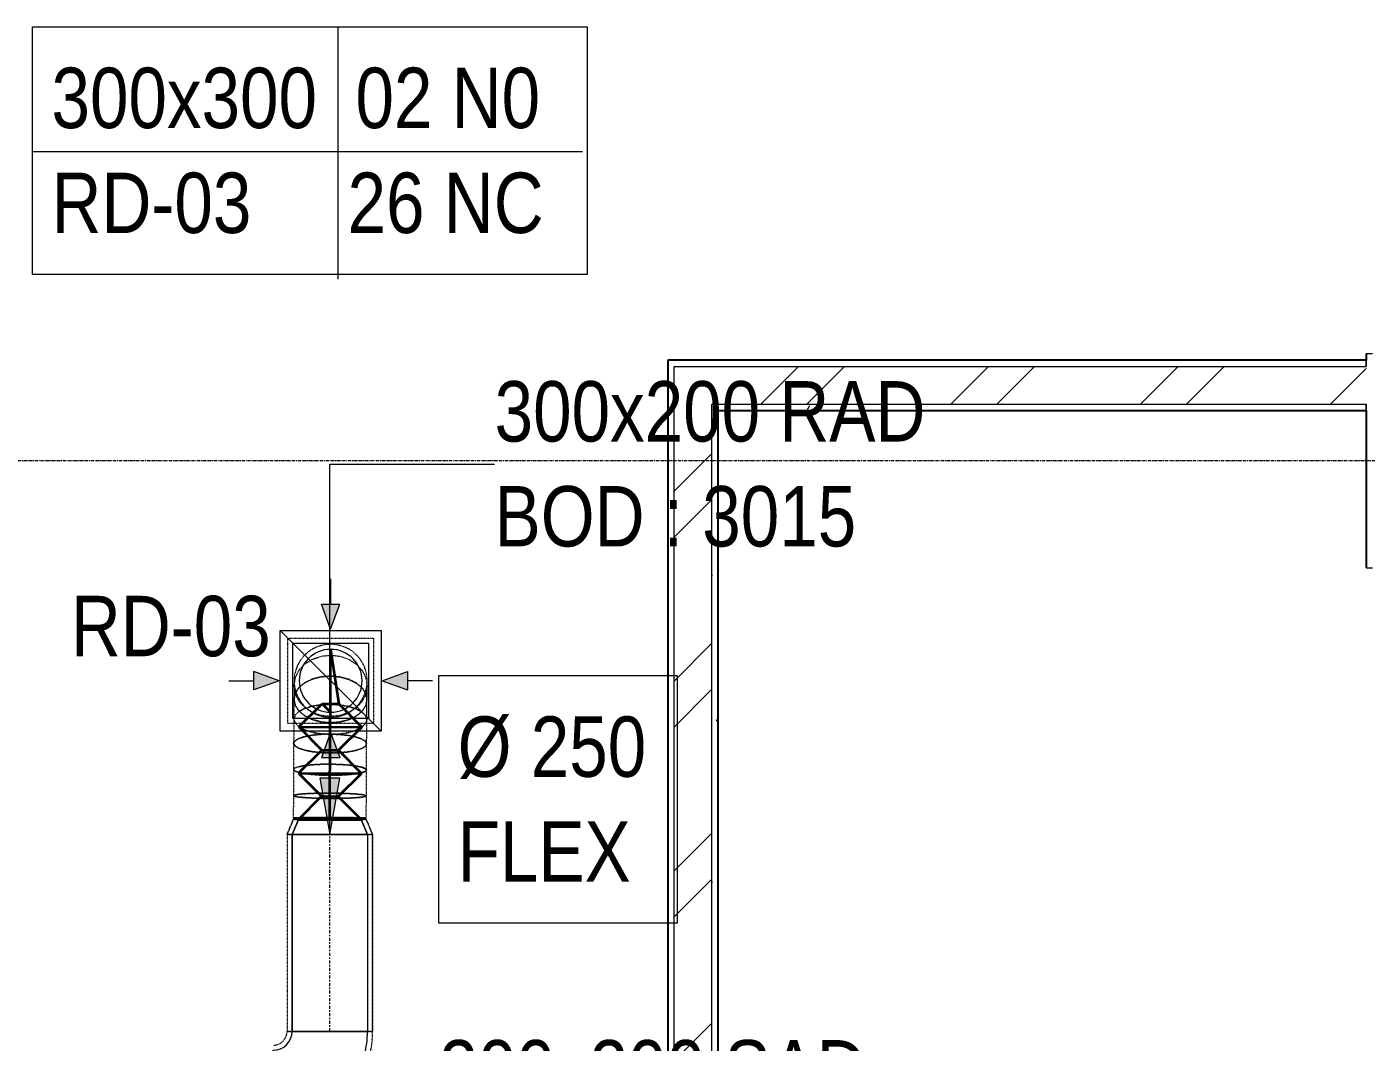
# Model space of a CAD drawing. Header units: inches. Extents: x -83664 to 20107, y -47222 to 19398.
# Drawn here: x -5719 to -397, y -3073 to 960 of the extents above; entities that cross this region are included whole.
import ezdxf

# ---------------------------------------------------------------- set-up
doc = ezdxf.new("R2010")
doc.units = ezdxf.units.IN
doc.header["$MEASUREMENT"] = 0
for name, pattern in [('Center', [29.999999, 12, -6, 6, -6]), ('Grid Line', [22.225, 12.7, -3.175, 3.175, -3.175]), ('Hidden 0_50', [1.0584, 0.5292, -0.5292])]:
    doc.linetypes.add(name, pattern=pattern)
for name, color, linetype, lineweight, true_color in [('A-DETL', 7, 'Continuous', 18, 0x00a600), ('M-HVAC-DUCT', 7, 'Continuous', 9, 0xffe97f), ('M-HVAC-DUCT-PATT', 7, 'Continuous', 35, 0x007f00)]:
    doc.layers.add(name, color=color, linetype=linetype, lineweight=lineweight, true_color=true_color)
for name, color, linetype, lineweight in [('A-DETL-GENF', 7, 'Continuous', 9), ('A-WALL', 7, 'Continuous', 9), ('A-WALL-PATT', 7, 'Continuous', 25), ('G-ANNO-TEXT', 7, 'Continuous', 9), ('M-HVAC-CDFF', 7, 'Continuous', 9), ('M-HVAC-DUCT-CNTR', 7, 'Center', 9), ('M-HVAC-DUCT-IDEN', 7, 'Continuous', 18), ('S-GRID', 7, 'Continuous', 9)]:
    doc.layers.add(name, color=color, linetype=linetype, lineweight=lineweight)
doc.styles.add('Arial Narrow_21', font='ARIALN.TTF', dxfattribs={"height": 240})
pattern_1 = [(0, (0, 0), (1219.2, 304.8), [50.292, -864.108, 50.292, -864.108, -4876.8]), (0, (0, 0), (1219.2, 304.8), [-1828.8, 50.292, -1778.508, 50.292, -864.108, -2133.6]), (0, (0, 0), (1219.2, 304.8), [-4572, 50.292, -559.308, 50.292, -1473.708]), (120, (457.2, 152.4), (-873.56454, 903.45817), [50.292, -864.108, 50.292, -864.108, -4876.8]), (120, (457.2, 152.4), (-873.56454, 903.45817), [-1828.8, 50.292, -1778.508, 50.292, -864.108, -2133.6]), (120, (457.2, 152.4), (-873.56454, 903.45817), [-4572, 50.292, -559.308, 50.292, -1473.708]), (240, (609.6, 762), (-345.63546, -1208.25817), [50.292, -864.108, 50.292, -864.108, -4876.8]), (240, (609.6, 762), (-345.63546, -1208.25817), [-1828.8, 50.292, -1778.508, 50.292, -864.108, -2133.6]), (240, (609.6, 762), (-345.63546, -1208.25817), [-4572, 50.292, -559.308, 50.292, -1473.708])]
pattern_2 = [(45, (0, 0), (-377.1708, 377.1708), []), (45, (0, 571.5), (-377.1708, 377.1708), [])]

# ---------------------------------------------------------------- blocks, each defined once
blk = doc.blocks.new('GCE-AT-Return Air Rectangular Diffuser - 300X300-7590694-FIRST FLOOR AC CONDITIONING LAYOUT - PART A')
at = {"layer": 'A-DETL-GENF', "true_color": 0xff00ff}
for points in [[(0, 205), (36.4, 305), (-36.4, 305)], [(-305, -36.4), (-205, 0), (-305, 36.4)], [(305, -36.4), (305, 36.4), (205, 0)], [(36.4, -305), (0, -205), (-36.4, -305)]]:
    blk.add_hatch(color=6, dxfattribs=at).paths.add_polyline_path(points)
at = {"layer": 'A-DETL-GENF', "color": 6, "true_color": 0xff00ff}
for p, q in [((0, 405), (0, 305)), ((0, 205), (-36.4, 305)), ((-36.4, 305), (36.4, 305)), ((0, 205), (36.4, 305)), ((-200, 200), (200, 200)), ((-200, -200), (-200, 200)), ((-200, 200), (200, -200)), ((200, 200), (200, -200)), ((-205, 0), (-305, 36.4)), ((-305, -36.4), (-305, 36.4)), ((205, 0), (305, 36.4)), ((305, 36.4), (305, -36.4)), ((405, 0), (305, 0)), ((-405, 0), (-305, 0)), ((-205, 0), (-305, -36.4)), ((205, 0), (305, -36.4)), ((200, -200), (-200, -200)), ((0, -205), (-36.4, -305)), ((0, -205), (36.4, -305)), ((-36.4, -305), (36.4, -305)), ((0, -405), (0, -305))]:
    blk.add_line(p, q, dxfattribs=at)
blk = doc.blocks.new('M_Rectangular to Round Transition - Angle - 45 Degree-V18-FIRST FLOOR AC CONDITIONING LAYOUT - PART A')
at = {"layer": 'M-HVAC-DUCT', "color": 6, "true_color": 0xff00ff}
for p, q in [((132090.8, 96619.9), (132090.8, 96919.9)), ((132090.8, 96919.9), (132390.8, 96919.9)), ((132390.8, 96919.9), (132390.8, 96619.9)), ((132390.8, 96619.9), (132090.8, 96619.9))]:
    blk.add_line(p, q, dxfattribs=at)
for start, end in [(90, 180), (0, 90), (180, 270), (270, 0)]:
    blk.add_arc((132240.8, 96769.9), 125, start, end, dxfattribs=at)
blk = doc.blocks.new('M_Rectangular to Round Transition - Angle - 45 Degree-V80-FIRST FLOOR AC CONDITIONING LAYOUT - PART A')
at = {"layer": 'M-HVAC-DUCT', "color": 6, "true_color": 0xff00ff}
for p, q in [((0, 150), (60.4, 125)), ((60.4, 125), (0, 150)), ((0, 150), (0, -150)), ((0, -150), (0, 150)), ((60.4, 0), (60.4, 125)), ((60.4, 0), (60.4, 125)), ((60.4, -125), (60.4, 0)), ((60.4, -125), (60.4, 0)), ((0, -150), (60.4, -125)), ((60.4, -125), (0, -150))]:
    blk.add_line(p, q, dxfattribs=at)
blk = doc.blocks.new('M_Rectangular Elbow - Radius - 0_75 W-7240826-FIRST FLOOR AC CONDITIONING LAYOUT - PART A')
at = {"layer": 'M-HVAC-DUCT', "color": 6, "true_color": 0xff00ff}
for p, q in [((-150, 225), (150, 225)), ((150, 225), (-150, 225)), ((-225, 150), (-225, -150)), ((-225, -150), (-225, 150))]:
    blk.add_line(p, q, dxfattribs=at)
for radius in [75, 75, 375, 375]:
    blk.add_arc((-225, 225), radius, 270, 0, dxfattribs=at)
blk = doc.blocks.new('TEMW-SMBZ-HO-BM-HVAC-00002_rvt-1-FIRST FLOOR AC CONDITIONING LAYOUT - PART A')
at = {"layer": 'M-HVAC-DUCT', "color": 6, "linetype": 'Hidden 0_50', "true_color": 0xff00ff}
for p, q in [((146775.2, 96904.5), (147115.2, 96904.5)), ((146775.2, 96564.5), (146775.2, 96904.5)), ((147115.2, 96904.5), (147115.2, 96564.5)), ((146800, 96715.9), (146799.5, 96661.9)), ((146800, 96715.7), (146799.5, 96661.7)), ((147089.5, 96659.4), (147090, 96713.4)), ((147089.5, 96659.3), (147090, 96713.2)), ((146799.5, 96661.7), (146798.8, 96582.4)), ((146799.5, 96661.8), (146798.8, 96582.4)), ((147088.8, 96580.2), (147089.5, 96659.4)), ((147088.8, 96580.1), (147089.5, 96659.3)), ((147115.2, 96564.5), (146775.2, 96564.5)), ((146798.8, 96582.4), (146798.1, 96486.3)), ((146798.8, 96582.4), (146798.1, 96486.2)), ((147088.1, 96484.3), (147088.8, 96580.2)), ((147088.1, 96484.2), (147088.8, 96580.1)), ((146798.1, 96486.2), (146797.5, 96382)), ((146798.1, 96486.2), (146797.5, 96382)), ((147087.5, 96380.4), (147088.1, 96484.3)), ((147087.5, 96380.4), (147088.1, 96484.2)), ((146797.5, 96382), (146797, 96278.3)), ((146797.5, 96382), (146797, 96278.3)), ((147087, 96277.3), (147087.5, 96380.4)), ((147087, 96277.3), (147087.5, 96380.4)), ((146797, 96278.3), (146796.8, 96189.1)), ((146797, 96278.3), (146796.8, 96189.1)), ((147086.8, 96188.8), (147087, 96277.3)), ((147086.8, 96188.8), (147087, 96277.3)), ((146771.8, 96123.4), (146796.8, 96183.8)), ((146796.8, 96183.8), (146771.8, 96123.4)), ((146796.8, 96189.1), (146796.8, 96183.8)), ((146796.8, 96189.1), (146796.8, 96183.8)), ((146796.8, 96183.8), (147086.8, 96183.8)), ((146796.8, 96183.8), (147086.8, 96183.8)), ((146941.8, 96183.8), (146796.8, 96183.8)), ((146941.8, 96183.8), (146796.8, 96183.8)), ((147086.8, 96183.8), (146941.8, 96183.8)), ((147086.8, 96183.8), (146941.8, 96183.8)), ((147086.8, 96183.8), (147086.8, 96188.8)), ((147086.8, 96183.8), (147086.8, 96188.8)), ((147111.8, 96123.4), (147086.8, 96183.8)), ((147086.8, 96183.8), (147111.8, 96123.4)), ((147111.8, 96123.4), (146771.8, 96123.4)), ((146771.8, 96123.4), (147111.8, 96123.4)), ((146771.8, 96123.4), (146771.8, 95342.1)), ((146771.8, 96123.4), (146771.8, 95342.1)), ((147111.8, 96123.4), (146771.8, 96123.4)), ((146771.8, 96123.4), (147111.8, 96123.4)), ((147111.8, 95342.1), (147111.8, 96123.4)), ((147111.8, 96123.4), (147111.8, 95342.1)), ((147111.8, 95342.1), (146771.8, 95342.1)), ((146771.8, 95342.1), (147111.8, 95342.1)), ((147111.8, 95342.1), (146771.8, 95342.1)), ((146771.8, 95342.1), (147111.8, 95342.1))]:
    blk.add_line(p, q, dxfattribs=at)
at = {"layer": 'M-HVAC-DUCT', "color": 6, "true_color": 0xff00ff}
for p, q in [((146791.8, 96123.4), (147091.8, 96123.4)), ((147091.8, 96123.4), (146791.8, 96123.4)), ((146791.8, 95342.1), (146791.8, 96123.4)), ((146791.8, 96123.4), (146791.8, 95342.1)), ((147091.8, 96123.4), (147091.8, 95342.1)), ((147091.8, 96123.4), (147091.8, 95342.1)), ((146791.8, 95342.1), (147091.8, 95342.1)), ((147091.8, 95342.1), (146791.8, 95342.1))]:
    blk.add_line(p, q, dxfattribs=at)
at = {"layer": 'M-HVAC-DUCT', "color": 6, "linetype": 'Hidden 0_50', "true_color": 0xff00ff, "flags": 128}
for points in [[(146800, 96715.7), (146805.2, 96747.2), (146819.9, 96776.4), (146843.1, 96801.5), (146873.3, 96820.6), (146908.3, 96832.5), (146945.9, 96836.4), (146983.4, 96831.9), (147018.2, 96819.5), (147048.1, 96799.9), (147071, 96774.5), (147085.3, 96745), (147090, 96713.4)], [(146799.5, 96661.7), (146804.6, 96685.7), (146819.2, 96707.9), (146842.4, 96726.9), (146872.5, 96741.4), (146907.6, 96750.4), (146945.1, 96753.3), (146982.6, 96749.8), (147017.5, 96740.3), (147047.5, 96725.3), (147070.4, 96705.9), (147084.7, 96683.5), (147089.5, 96659.4)], [(147089.5, 96659.4), (147084.7, 96683.5), (147070.4, 96705.9), (147047.5, 96725.3), (147017.5, 96740.3), (146982.6, 96749.8), (146945.1, 96753.3), (146907.6, 96750.4), (146872.5, 96741.4), (146842.4, 96726.9), (146819.2, 96707.9), (146804.6, 96685.7), (146799.5, 96661.7)], [(147090, 96713.4), (147084.8, 96681.9), (147070.1, 96652.6), (147046.9, 96627.6), (147016.7, 96608.4), (146981.7, 96596.5), (146944.1, 96592.7), (146906.6, 96597.1), (146871.7, 96609.6), (146841.8, 96629.2), (146819, 96654.6), (146804.7, 96684.1), (146800, 96715.7)], [(146798.8, 96582.4), (146803.9, 96597.8), (146818.4, 96612.2), (146841.6, 96624.4), (146871.6, 96633.7), (146906.6, 96639.4), (146944.2, 96641.1), (146981.7, 96638.8), (147016.6, 96632.6), (147046.6, 96622.8), (147069.6, 96610.3), (147084, 96595.7), (147088.8, 96580.2)], [(147088.8, 96580.2), (147084, 96595.7), (147069.6, 96610.3), (147046.6, 96622.8), (147016.6, 96632.6), (146981.7, 96638.8), (146944.2, 96641.1), (146906.6, 96639.4), (146871.6, 96633.7), (146841.6, 96624.4), (146818.4, 96612.2), (146803.9, 96597.8), (146798.8, 96582.4)], [(147089.5, 96659.4), (147084.4, 96635.5), (147069.8, 96613.3), (147046.6, 96594.2), (147016.5, 96579.7), (146981.4, 96570.8), (146943.9, 96567.9), (146906.4, 96571.3), (146871.5, 96580.9), (146841.5, 96595.8), (146818.6, 96615.2), (146804.3, 96637.7), (146799.5, 96661.7)], [(146799.5, 96661.7), (146804.3, 96637.7), (146818.6, 96615.2), (146841.5, 96595.8), (146871.5, 96580.9), (146906.4, 96571.3), (146943.9, 96567.9), (146981.4, 96570.8), (147016.5, 96579.7), (147046.6, 96594.2), (147069.8, 96613.3), (147084.4, 96635.5), (147089.5, 96659.4)], [(147088.8, 96580.2), (147083.8, 96564.7), (147069.2, 96550.4), (147046.1, 96538.1), (147016.1, 96528.8), (146981, 96523.1), (146943.5, 96521.4), (146906, 96523.7), (146871.1, 96529.9), (146841.1, 96539.7), (146818.1, 96552.3), (146803.7, 96566.8), (146798.8, 96582.4)], [(146798.8, 96582.4), (146803.7, 96566.8), (146818.1, 96552.3), (146841.1, 96539.7), (146871.1, 96529.9), (146906, 96523.7), (146943.5, 96521.4), (146981, 96523.1), (147016.1, 96528.8), (147046.1, 96538.1), (147069.2, 96550.4), (147083.8, 96564.7), (147088.8, 96580.2)], [(146798.1, 96486.2), (146803.1, 96495.9), (146817.6, 96504.9), (146840.7, 96512.5), (146870.8, 96518.3), (146905.8, 96521.8), (146943.3, 96522.8), (146980.8, 96521.3), (147015.8, 96517.3), (147045.8, 96511.1), (147068.8, 96503.2), (147083.2, 96494), (147088.1, 96484.3)], [(147088.1, 96484.3), (147083.2, 96494), (147068.8, 96503.2), (147045.8, 96511.1), (147015.8, 96517.3), (146980.8, 96521.3), (146943.3, 96522.8), (146905.8, 96521.8), (146870.8, 96518.3), (146840.7, 96512.5), (146817.6, 96504.9), (146803.1, 96495.9), (146798.1, 96486.2)], [(147088.1, 96484.3), (147083.1, 96474.6), (147068.6, 96465.6), (147045.5, 96458), (147015.5, 96452.2), (146980.5, 96448.7), (146943, 96447.6), (146905.4, 96449.2), (146870.5, 96453.2), (146840.5, 96459.4), (146817.5, 96467.3), (146803, 96476.5), (146798.1, 96486.2)], [(146798.1, 96486.2), (146803, 96476.5), (146817.5, 96467.3), (146840.5, 96459.4), (146870.5, 96453.2), (146905.4, 96449.2), (146943, 96447.6), (146980.5, 96448.7), (147015.5, 96452.2), (147045.5, 96458), (147068.6, 96465.6), (147083.1, 96474.6), (147088.1, 96484.3)], [(146797.5, 96382), (146802.4, 96387.7), (146816.9, 96393), (146840, 96397.4), (146870, 96400.8), (146905, 96402.8), (146942.5, 96403.4), (146980.1, 96402.4), (147015, 96400), (147045, 96396.3), (147068.1, 96391.6), (147082.5, 96386.2), (147087.5, 96380.4)], [(147087.5, 96380.4), (147082.5, 96386.2), (147068.1, 96391.6), (147045, 96396.3), (147015, 96400), (146980.1, 96402.4), (146942.5, 96403.4), (146905, 96402.8), (146870, 96400.8), (146840, 96397.4), (146816.9, 96393), (146802.4, 96387.7), (146797.5, 96382)], [(147087.5, 96380.4), (147082.5, 96374.7), (147068, 96369.4), (147044.9, 96365), (147014.9, 96361.6), (146979.9, 96359.6), (146942.4, 96359), (146904.9, 96360), (146869.9, 96362.4), (146839.9, 96366.1), (146816.9, 96370.8), (146802.4, 96376.2), (146797.5, 96382)], [(146797.5, 96382), (146802.4, 96376.2), (146816.9, 96370.8), (146839.9, 96366.1), (146869.9, 96362.4), (146904.9, 96360), (146942.4, 96359), (146979.9, 96359.6), (147014.9, 96361.6), (147044.9, 96365), (147068, 96369.4), (147082.5, 96374.7), (147087.5, 96380.4)], [(146797, 96278.3), (146801.9, 96281), (146816.4, 96283.5), (146839.5, 96285.7), (146869.5, 96287.2), (146904.5, 96288.2), (146942, 96288.4), (146979.5, 96287.9), (147014.5, 96286.7), (147044.5, 96285), (147067.6, 96282.7), (147082, 96280.1), (147087, 96277.3)], [(147087, 96277.3), (147082, 96280.1), (147067.6, 96282.7), (147044.5, 96285), (147014.5, 96286.7), (146979.5, 96287.9), (146942, 96288.4), (146904.5, 96288.2), (146869.5, 96287.2), (146839.5, 96285.7), (146816.4, 96283.5), (146801.9, 96281), (146797, 96278.3)], [(147087, 96277.3), (147082, 96274.6), (147067.5, 96272.1), (147044.5, 96270), (147014.5, 96268.4), (146979.5, 96267.5), (146942, 96267.3), (146904.4, 96267.7), (146869.5, 96268.9), (146839.4, 96270.7), (146816.4, 96273), (146801.9, 96275.6), (146797, 96278.3)], [(146797, 96278.3), (146801.9, 96275.6), (146816.4, 96273), (146839.4, 96270.7), (146869.5, 96268.9), (146904.4, 96267.7), (146942, 96267.3), (146979.5, 96267.5), (147014.5, 96268.4), (147044.5, 96270), (147067.5, 96272.1), (147082, 96274.6), (147087, 96277.3)], [(146796.8, 96189.1), (146801.7, 96189.8), (146816.2, 96190.4), (146839.3, 96191), (146869.3, 96191.4), (146904.3, 96191.6), (146941.8, 96191.7), (146979.3, 96191.5), (147014.3, 96191.2), (147044.3, 96190.8), (147067.4, 96190.2), (147081.8, 96189.5), (147086.8, 96188.8)], [(147086.8, 96188.8), (147081.8, 96189.5), (147067.4, 96190.2), (147044.3, 96190.8), (147014.3, 96191.2), (146979.3, 96191.5), (146941.8, 96191.7), (146904.3, 96191.6), (146869.3, 96191.4), (146839.3, 96191), (146816.2, 96190.4), (146801.7, 96189.8), (146796.8, 96189.1)], [(147086.8, 96188.8), (147081.8, 96188.1), (147067.4, 96187.4), (147044.3, 96186.9), (147014.3, 96186.5), (146979.3, 96186.3), (146941.8, 96186.2), (146904.3, 96186.3), (146869.3, 96186.7), (146839.3, 96187.1), (146816.2, 96187.7), (146801.7, 96188.4), (146796.8, 96189.1)], [(146796.8, 96189.1), (146801.7, 96188.4), (146816.2, 96187.7), (146839.3, 96187.1), (146869.3, 96186.7), (146904.3, 96186.3), (146941.8, 96186.2), (146979.3, 96186.3), (147014.3, 96186.5), (147044.3, 96186.9), (147067.4, 96187.4), (147081.8, 96188.1), (147086.8, 96188.8)]]:
    blk.add_lwpolyline(points, dxfattribs=at)
at = {"layer": 'M-HVAC-DUCT', "color": 6, "linetype": 'Hidden 0_50', "true_color": 0xff00ff}
for centre, radius, start, end in [((146945.2, 96734.5), 145, 90, 180), ((146945.2, 96734.5), 145, 0, 90), ((146945.2, 96734.5), 145, 180, 270), ((146945.2, 96734.5), 145, 270, 0), ((146716.8, 95342.1), 55, 270, 0), ((146716.8, 95342.1), 395, 270, 0), ((146716.8, 95342.1), 395, 270, 0), ((146716.8, 95342.1), 55, 270, 0)]:
    blk.add_arc(centre, radius, start, end, dxfattribs=at)
at = {"layer": 'M-HVAC-DUCT-CNTR', "color": 6, "true_color": 0xff00ff}
blk.add_line((146941.8, 95342.1), (146941.8, 96123.4), dxfattribs=at)
at = {"layer": 'M-HVAC-DUCT-CNTR', "color": 6, "linetype": 'Continuous', "lineweight": 35, "true_color": 0xff00ff}
blk.add_open_spline([(146941.8, 96183.8), (146941.8, 96385.6), (146945.2, 96734.5), (146945.2, 96734.5)], degree=3, dxfattribs=at)
at = {"layer": 'M-HVAC-DUCT-PATT', "color": 6, "true_color": 0xff00ff}
for p, q in [((146945.2, 96609.5), (146945.2, 96859.5)), ((146945.2, 96859.5), (146977.6, 96642.5)), ((146818.6, 96551.9), (146911.1, 96643)), ((146945.2, 96609.5), (146911.1, 96643)), ((146911.1, 96643), (146977.6, 96642.5)), ((147068.6, 96549.9), (146977.6, 96642.5)), ((146818.6, 96551.9), (147068.6, 96549.9)), ((146818.6, 96551.9), (147068.6, 96549.9)), ((146818.6, 96551.9), (146909.7, 96459.4)), ((147068.6, 96549.9), (146976.2, 96458.9)), ((146817.4, 96368.1), (146909.7, 96459.4)), ((146909.7, 96459.4), (146976.2, 96458.9)), ((147067.4, 96366.7), (146976.2, 96458.9)), ((146817.4, 96368.1), (147067.4, 96366.7)), ((146817.4, 96368.1), (147067.4, 96366.7)), ((146817.4, 96368.1), (146908.7, 96275.9)), ((147067.4, 96366.7), (146975.2, 96275.6)), ((146816.8, 96183.8), (146908.7, 96275.9)), ((146908.7, 96275.9), (146975.2, 96275.6)), ((147066.8, 96183.8), (146975.2, 96275.6)), ((146816.8, 96183.8), (147066.8, 96183.8)), ((146816.8, 96183.8), (147066.8, 96183.8))]:
    blk.add_line(p, q, dxfattribs=at)
at = {"layer": 'M-HVAC-CDFF', "color": 6, "linetype": 'Hidden 0_50', "lineweight": 9, "true_color": 0xff00ff}
blk.add_blockref('GCE-AT-Return Air Rectangular Diffuser - 300X300-7590694-FIRST FLOOR AC CONDITIONING LAYOUT - PART A', (146945.2, 96734.5), dxfattribs=at)
at = {"layer": 'M-HVAC-DUCT', "color": 6, "linetype": 'Hidden 0_50', "lineweight": 9, "true_color": 0xff00ff}
for name, p in [('M_Rectangular to Round Transition - Angle - 45 Degree-V18-FIRST FLOOR AC CONDITIONING LAYOUT - PART A', (14704.4, -35.4)), ('M_Rectangular Elbow - Radius - 0_75 W-7240826-FIRST FLOOR AC CONDITIONING LAYOUT - PART A', (146941.8, 95117.1))]:
    blk.add_blockref(name, p, dxfattribs=at)
at = {"layer": 'M-HVAC-DUCT', "color": 6, "linetype": 'Hidden 0_50', "lineweight": 9, "true_color": 0xff00ff, "rotation": 90}
blk.add_blockref('M_Rectangular to Round Transition - Angle - 45 Degree-V80-FIRST FLOOR AC CONDITIONING LAYOUT - PART A', (146941.8, 96123.4), dxfattribs=at)
blk = doc.blocks.new('TEMW-SMBZ-HO-BM-HVAC-00002_rvt-2-FIRST FLOOR AC CONDITIONING LAYOUT - PART A')
at = {"layer": 'M-HVAC-DUCT', "color": 6, "linetype": 'Hidden 0_50', "true_color": 0xff00ff}
for p, q in [((146775.2, 96904.5), (147115.2, 96904.5)), ((146775.2, 96564.5), (146775.2, 96904.5)), ((147115.2, 96904.5), (147115.2, 96564.5)), ((146800, 96715.9), (146799.5, 96661.9)), ((146800, 96715.7), (146799.5, 96661.7)), ((147089.5, 96659.4), (147090, 96713.4)), ((147089.5, 96659.3), (147090, 96713.2)), ((146799.5, 96661.7), (146798.8, 96582.4)), ((146799.5, 96661.8), (146798.8, 96582.4)), ((147088.8, 96580.2), (147089.5, 96659.4)), ((147088.8, 96580.1), (147089.5, 96659.3)), ((147115.2, 96564.5), (146775.2, 96564.5)), ((146798.8, 96582.4), (146798.1, 96486.3)), ((146798.8, 96582.4), (146798.1, 96486.2)), ((147088.1, 96484.3), (147088.8, 96580.2)), ((147088.1, 96484.2), (147088.8, 96580.1)), ((146798.1, 96486.2), (146797.5, 96382)), ((146798.1, 96486.2), (146797.5, 96382)), ((147087.5, 96380.4), (147088.1, 96484.3)), ((147087.5, 96380.4), (147088.1, 96484.2)), ((146797.5, 96382), (146797, 96278.3)), ((146797.5, 96382), (146797, 96278.3)), ((147087, 96277.3), (147087.5, 96380.4)), ((147087, 96277.3), (147087.5, 96380.4)), ((146797, 96278.3), (146796.8, 96189.1)), ((146797, 96278.3), (146796.8, 96189.1)), ((147086.8, 96188.8), (147087, 96277.3)), ((147086.8, 96188.8), (147087, 96277.3)), ((146771.8, 96123.4), (146796.8, 96183.8)), ((146796.8, 96183.8), (146771.8, 96123.4)), ((146796.8, 96189.1), (146796.8, 96183.8)), ((146796.8, 96189.1), (146796.8, 96183.8)), ((146796.8, 96183.8), (147086.8, 96183.8)), ((146796.8, 96183.8), (147086.8, 96183.8)), ((146941.8, 96183.8), (146796.8, 96183.8)), ((146941.8, 96183.8), (146796.8, 96183.8)), ((147086.8, 96183.8), (146941.8, 96183.8)), ((147086.8, 96183.8), (146941.8, 96183.8)), ((147086.8, 96183.8), (147086.8, 96188.8)), ((147086.8, 96183.8), (147086.8, 96188.8)), ((147111.8, 96123.4), (147086.8, 96183.8)), ((147086.8, 96183.8), (147111.8, 96123.4)), ((147111.8, 96123.4), (146771.8, 96123.4)), ((146771.8, 96123.4), (147111.8, 96123.4)), ((146771.8, 96123.4), (146771.8, 95342.1)), ((146771.8, 96123.4), (146771.8, 95342.1)), ((147111.8, 96123.4), (146771.8, 96123.4)), ((146771.8, 96123.4), (147111.8, 96123.4)), ((147111.8, 95342.1), (147111.8, 96123.4)), ((147111.8, 96123.4), (147111.8, 95342.1)), ((147111.8, 95342.1), (146771.8, 95342.1)), ((146771.8, 95342.1), (147111.8, 95342.1)), ((147111.8, 95342.1), (146771.8, 95342.1)), ((146771.8, 95342.1), (147111.8, 95342.1))]:
    blk.add_line(p, q, dxfattribs=at)
at = {"layer": 'M-HVAC-DUCT', "color": 6, "true_color": 0xff00ff}
for p, q in [((146791.8, 96123.4), (147091.8, 96123.4)), ((147091.8, 96123.4), (146791.8, 96123.4)), ((146791.8, 95342.1), (146791.8, 96123.4)), ((146791.8, 96123.4), (146791.8, 95342.1)), ((147091.8, 96123.4), (147091.8, 95342.1)), ((147091.8, 96123.4), (147091.8, 95342.1)), ((146791.8, 95342.1), (147091.8, 95342.1)), ((147091.8, 95342.1), (146791.8, 95342.1))]:
    blk.add_line(p, q, dxfattribs=at)
at = {"layer": 'M-HVAC-DUCT', "color": 6, "linetype": 'Hidden 0_50', "true_color": 0xff00ff, "flags": 128}
for points in [[(146800, 96715.7), (146805.2, 96747.2), (146819.9, 96776.4), (146843.1, 96801.5), (146873.3, 96820.6), (146908.3, 96832.5), (146945.9, 96836.4), (146983.4, 96831.9), (147018.2, 96819.5), (147048.1, 96799.9), (147071, 96774.5), (147085.3, 96745), (147090, 96713.4)], [(146799.5, 96661.7), (146804.6, 96685.7), (146819.2, 96707.9), (146842.4, 96726.9), (146872.5, 96741.4), (146907.6, 96750.4), (146945.1, 96753.3), (146982.6, 96749.8), (147017.5, 96740.3), (147047.5, 96725.3), (147070.4, 96705.9), (147084.7, 96683.5), (147089.5, 96659.4)], [(147089.5, 96659.4), (147084.7, 96683.5), (147070.4, 96705.9), (147047.5, 96725.3), (147017.5, 96740.3), (146982.6, 96749.8), (146945.1, 96753.3), (146907.6, 96750.4), (146872.5, 96741.4), (146842.4, 96726.9), (146819.2, 96707.9), (146804.6, 96685.7), (146799.5, 96661.7)], [(147090, 96713.4), (147084.8, 96681.9), (147070.1, 96652.6), (147046.9, 96627.6), (147016.7, 96608.4), (146981.7, 96596.5), (146944.1, 96592.7), (146906.6, 96597.1), (146871.7, 96609.6), (146841.8, 96629.2), (146819, 96654.6), (146804.7, 96684.1), (146800, 96715.7)], [(146798.8, 96582.4), (146803.9, 96597.8), (146818.4, 96612.2), (146841.6, 96624.4), (146871.6, 96633.7), (146906.6, 96639.4), (146944.2, 96641.1), (146981.7, 96638.8), (147016.6, 96632.6), (147046.6, 96622.8), (147069.6, 96610.3), (147084, 96595.7), (147088.8, 96580.2)], [(147088.8, 96580.2), (147084, 96595.7), (147069.6, 96610.3), (147046.6, 96622.8), (147016.6, 96632.6), (146981.7, 96638.8), (146944.2, 96641.1), (146906.6, 96639.4), (146871.6, 96633.7), (146841.6, 96624.4), (146818.4, 96612.2), (146803.9, 96597.8), (146798.8, 96582.4)], [(147089.5, 96659.4), (147084.4, 96635.5), (147069.8, 96613.3), (147046.6, 96594.2), (147016.5, 96579.7), (146981.4, 96570.8), (146943.9, 96567.9), (146906.4, 96571.3), (146871.5, 96580.9), (146841.5, 96595.8), (146818.6, 96615.2), (146804.3, 96637.7), (146799.5, 96661.7)], [(146799.5, 96661.7), (146804.3, 96637.7), (146818.6, 96615.2), (146841.5, 96595.8), (146871.5, 96580.9), (146906.4, 96571.3), (146943.9, 96567.9), (146981.4, 96570.8), (147016.5, 96579.7), (147046.6, 96594.2), (147069.8, 96613.3), (147084.4, 96635.5), (147089.5, 96659.4)], [(147088.8, 96580.2), (147083.8, 96564.7), (147069.2, 96550.4), (147046.1, 96538.1), (147016.1, 96528.8), (146981, 96523.1), (146943.5, 96521.4), (146906, 96523.7), (146871.1, 96529.9), (146841.1, 96539.7), (146818.1, 96552.3), (146803.7, 96566.8), (146798.8, 96582.4)], [(146798.8, 96582.4), (146803.7, 96566.8), (146818.1, 96552.3), (146841.1, 96539.7), (146871.1, 96529.9), (146906, 96523.7), (146943.5, 96521.4), (146981, 96523.1), (147016.1, 96528.8), (147046.1, 96538.1), (147069.2, 96550.4), (147083.8, 96564.7), (147088.8, 96580.2)], [(146798.1, 96486.2), (146803.1, 96495.9), (146817.6, 96504.9), (146840.7, 96512.5), (146870.8, 96518.3), (146905.8, 96521.8), (146943.3, 96522.8), (146980.8, 96521.3), (147015.8, 96517.3), (147045.8, 96511.1), (147068.8, 96503.2), (147083.2, 96494), (147088.1, 96484.3)], [(147088.1, 96484.3), (147083.2, 96494), (147068.8, 96503.2), (147045.8, 96511.1), (147015.8, 96517.3), (146980.8, 96521.3), (146943.3, 96522.8), (146905.8, 96521.8), (146870.8, 96518.3), (146840.7, 96512.5), (146817.6, 96504.9), (146803.1, 96495.9), (146798.1, 96486.2)], [(147088.1, 96484.3), (147083.1, 96474.6), (147068.6, 96465.6), (147045.5, 96458), (147015.5, 96452.2), (146980.5, 96448.7), (146943, 96447.6), (146905.4, 96449.2), (146870.5, 96453.2), (146840.5, 96459.4), (146817.5, 96467.3), (146803, 96476.5), (146798.1, 96486.2)], [(146798.1, 96486.2), (146803, 96476.5), (146817.5, 96467.3), (146840.5, 96459.4), (146870.5, 96453.2), (146905.4, 96449.2), (146943, 96447.6), (146980.5, 96448.7), (147015.5, 96452.2), (147045.5, 96458), (147068.6, 96465.6), (147083.1, 96474.6), (147088.1, 96484.3)], [(146797.5, 96382), (146802.4, 96387.7), (146816.9, 96393), (146840, 96397.4), (146870, 96400.8), (146905, 96402.8), (146942.5, 96403.4), (146980.1, 96402.4), (147015, 96400), (147045, 96396.3), (147068.1, 96391.6), (147082.5, 96386.2), (147087.5, 96380.4)], [(147087.5, 96380.4), (147082.5, 96386.2), (147068.1, 96391.6), (147045, 96396.3), (147015, 96400), (146980.1, 96402.4), (146942.5, 96403.4), (146905, 96402.8), (146870, 96400.8), (146840, 96397.4), (146816.9, 96393), (146802.4, 96387.7), (146797.5, 96382)], [(147087.5, 96380.4), (147082.5, 96374.7), (147068, 96369.4), (147044.9, 96365), (147014.9, 96361.6), (146979.9, 96359.6), (146942.4, 96359), (146904.9, 96360), (146869.9, 96362.4), (146839.9, 96366.1), (146816.9, 96370.8), (146802.4, 96376.2), (146797.5, 96382)], [(146797.5, 96382), (146802.4, 96376.2), (146816.9, 96370.8), (146839.9, 96366.1), (146869.9, 96362.4), (146904.9, 96360), (146942.4, 96359), (146979.9, 96359.6), (147014.9, 96361.6), (147044.9, 96365), (147068, 96369.4), (147082.5, 96374.7), (147087.5, 96380.4)], [(146797, 96278.3), (146801.9, 96281), (146816.4, 96283.5), (146839.5, 96285.7), (146869.5, 96287.2), (146904.5, 96288.2), (146942, 96288.4), (146979.5, 96287.9), (147014.5, 96286.7), (147044.5, 96285), (147067.6, 96282.7), (147082, 96280.1), (147087, 96277.3)], [(147087, 96277.3), (147082, 96280.1), (147067.6, 96282.7), (147044.5, 96285), (147014.5, 96286.7), (146979.5, 96287.9), (146942, 96288.4), (146904.5, 96288.2), (146869.5, 96287.2), (146839.5, 96285.7), (146816.4, 96283.5), (146801.9, 96281), (146797, 96278.3)], [(147087, 96277.3), (147082, 96274.6), (147067.5, 96272.1), (147044.5, 96270), (147014.5, 96268.4), (146979.5, 96267.5), (146942, 96267.3), (146904.4, 96267.7), (146869.5, 96268.9), (146839.4, 96270.7), (146816.4, 96273), (146801.9, 96275.6), (146797, 96278.3)], [(146797, 96278.3), (146801.9, 96275.6), (146816.4, 96273), (146839.4, 96270.7), (146869.5, 96268.9), (146904.4, 96267.7), (146942, 96267.3), (146979.5, 96267.5), (147014.5, 96268.4), (147044.5, 96270), (147067.5, 96272.1), (147082, 96274.6), (147087, 96277.3)], [(146796.8, 96189.1), (146801.7, 96189.8), (146816.2, 96190.4), (146839.3, 96191), (146869.3, 96191.4), (146904.3, 96191.6), (146941.8, 96191.7), (146979.3, 96191.5), (147014.3, 96191.2), (147044.3, 96190.8), (147067.4, 96190.2), (147081.8, 96189.5), (147086.8, 96188.8)], [(147086.8, 96188.8), (147081.8, 96189.5), (147067.4, 96190.2), (147044.3, 96190.8), (147014.3, 96191.2), (146979.3, 96191.5), (146941.8, 96191.7), (146904.3, 96191.6), (146869.3, 96191.4), (146839.3, 96191), (146816.2, 96190.4), (146801.7, 96189.8), (146796.8, 96189.1)], [(147086.8, 96188.8), (147081.8, 96188.1), (147067.4, 96187.4), (147044.3, 96186.9), (147014.3, 96186.5), (146979.3, 96186.3), (146941.8, 96186.2), (146904.3, 96186.3), (146869.3, 96186.7), (146839.3, 96187.1), (146816.2, 96187.7), (146801.7, 96188.4), (146796.8, 96189.1)], [(146796.8, 96189.1), (146801.7, 96188.4), (146816.2, 96187.7), (146839.3, 96187.1), (146869.3, 96186.7), (146904.3, 96186.3), (146941.8, 96186.2), (146979.3, 96186.3), (147014.3, 96186.5), (147044.3, 96186.9), (147067.4, 96187.4), (147081.8, 96188.1), (147086.8, 96188.8)]]:
    blk.add_lwpolyline(points, dxfattribs=at)
at = {"layer": 'M-HVAC-DUCT', "color": 6, "linetype": 'Hidden 0_50', "true_color": 0xff00ff}
for centre, radius, start, end in [((146945.2, 96734.5), 145, 90, 180), ((146945.2, 96734.5), 145, 0, 90), ((146945.2, 96734.5), 145, 180, 270), ((146945.2, 96734.5), 145, 270, 0), ((146716.8, 95342.1), 55, 270, 0), ((146716.8, 95342.1), 395, 270, 0), ((146716.8, 95342.1), 395, 270, 0), ((146716.8, 95342.1), 55, 270, 0)]:
    blk.add_arc(centre, radius, start, end, dxfattribs=at)
at = {"layer": 'M-HVAC-DUCT-CNTR', "color": 6, "true_color": 0xff00ff}
blk.add_line((146941.8, 95342.1), (146941.8, 96123.4), dxfattribs=at)
at = {"layer": 'M-HVAC-DUCT-CNTR', "color": 6, "linetype": 'Continuous', "lineweight": 35, "true_color": 0xff00ff}
blk.add_open_spline([(146941.8, 96183.8), (146941.8, 96385.6), (146945.2, 96734.5), (146945.2, 96734.5)], degree=3, dxfattribs=at)
at = {"layer": 'M-HVAC-DUCT-PATT', "color": 6, "true_color": 0xff00ff}
for p, q in [((146945.2, 96609.5), (146945.2, 96859.5)), ((146945.2, 96859.5), (146977.6, 96642.5)), ((146818.6, 96551.9), (146911.1, 96643)), ((146945.2, 96609.5), (146911.1, 96643)), ((146911.1, 96643), (146977.6, 96642.5)), ((147068.6, 96549.9), (146977.6, 96642.5)), ((146818.6, 96551.9), (147068.6, 96549.9)), ((146818.6, 96551.9), (147068.6, 96549.9)), ((146818.6, 96551.9), (146909.7, 96459.4)), ((147068.6, 96549.9), (146976.2, 96458.9)), ((146817.4, 96368.1), (146909.7, 96459.4)), ((146909.7, 96459.4), (146976.2, 96458.9)), ((147067.4, 96366.7), (146976.2, 96458.9)), ((146817.4, 96368.1), (147067.4, 96366.7)), ((146817.4, 96368.1), (147067.4, 96366.7)), ((146817.4, 96368.1), (146908.7, 96275.9)), ((147067.4, 96366.7), (146975.2, 96275.6)), ((146816.8, 96183.8), (146908.7, 96275.9)), ((146908.7, 96275.9), (146975.2, 96275.6)), ((147066.8, 96183.8), (146975.2, 96275.6)), ((146816.8, 96183.8), (147066.8, 96183.8)), ((146816.8, 96183.8), (147066.8, 96183.8))]:
    blk.add_line(p, q, dxfattribs=at)
at = {"layer": 'M-HVAC-CDFF', "color": 6, "linetype": 'Hidden 0_50', "lineweight": 9, "true_color": 0xff00ff}
blk.add_blockref('GCE-AT-Return Air Rectangular Diffuser - 300X300-7590694-FIRST FLOOR AC CONDITIONING LAYOUT - PART A', (146945.2, 96734.5), dxfattribs=at)
at = {"layer": 'M-HVAC-DUCT', "color": 6, "linetype": 'Hidden 0_50', "lineweight": 9, "true_color": 0xff00ff}
for name, p in [('M_Rectangular to Round Transition - Angle - 45 Degree-V18-FIRST FLOOR AC CONDITIONING LAYOUT - PART A', (14704.4, -35.4)), ('M_Rectangular Elbow - Radius - 0_75 W-7240826-FIRST FLOOR AC CONDITIONING LAYOUT - PART A', (146941.8, 95117.1))]:
    blk.add_blockref(name, p, dxfattribs=at)
at = {"layer": 'M-HVAC-DUCT', "color": 6, "linetype": 'Hidden 0_50', "lineweight": 9, "true_color": 0xff00ff, "rotation": 90}
blk.add_blockref('M_Rectangular to Round Transition - Angle - 45 Degree-V80-FIRST FLOOR AC CONDITIONING LAYOUT - PART A', (146941.8, 96123.4), dxfattribs=at)
blk = doc.blocks.new('SMBZ_Hospital Arch Model_2026_01_29_rvt-1-FIRST FLOOR AC CONDITIONING LAYOUT - PART A')
at = {"layer": 'A-WALL-PATT', "lineweight": 9, "true_color": 0xbbbbbb}
h = blk.add_hatch(dxfattribs=at)
h.set_pattern_fill('FP_13', color=9, style=0, pattern_type=2)
h.set_pattern_definition(pattern_1)
h.paths.add_polyline_path([(148459.4, 97982.7), (151059.4, 97982.7), (151059.4, 98007.7), (148309.4, 98007.7), (148309.4, 97982.7)])
h = blk.add_hatch(dxfattribs=at)
h.set_pattern_fill('FP_12', color=9, style=0, pattern_type=2)
h.set_pattern_definition(pattern_2)
h.paths.add_polyline_path([(148459.4, 94282.7), (148459.4, 97982.7), (148309.4, 97982.7), (148309.4, 94282.7)])
h = blk.add_hatch(dxfattribs=at)
h.set_pattern_fill('FP_12', color=9, style=0, pattern_type=2)
h.set_pattern_definition(pattern_2)
h.paths.add_polyline_path([(148737.4, 97832.7), (151059.4, 97832.7), (151059.4, 97982.7), (148459.4, 97982.7), (148459.4, 97832.7), (148484.4, 97832.7)])
h = blk.add_hatch(dxfattribs=at)
h.set_pattern_fill('FP_13', color=9, style=0, pattern_type=2)
h.set_pattern_definition(pattern_1)
h.paths.add_polyline_path([(148459.4, 94432.7), (148484.4, 94432.7), (148484.4, 97832.7), (148459.4, 97832.7), (148459.4, 95279.5)])
h = blk.add_hatch(dxfattribs=at)
h.set_pattern_fill('FP_13', color=9, style=0, pattern_type=2)
h.set_pattern_definition(pattern_1)
h.paths.add_polyline_path([(150715.2, 97807.7), (151059.4, 97807.7), (151059.4, 97832.7), (148484.4, 97832.7), (148484.4, 97807.7), (150319.7, 97807.7)])
at = {"layer": 'A-WALL', "color": 9, "lineweight": 25, "true_color": 0xbbbbbb}
for p, q in [((151059.4, 98032.7), (151059.4, 98007.7)), ((151059.4, 98032.7), (151059.4, 98007.7)), ((148284.4, 98007.7), (148284.4, 94257.7)), ((148309.4, 98007.7), (148284.4, 98007.7)), ((148484.4, 98007.7), (148309.4, 98007.7)), ((151059.4, 98007.7), (148484.4, 98007.7)), ((148484.4, 94457.7), (148484.4, 97807.7)), ((148484.4, 97807.7), (151059.4, 97807.7)), ((151059.4, 97807.7), (151059.4, 97182.7)), ((151059.4, 97807.7), (151059.4, 97182.7))]:
    blk.add_line(p, q, dxfattribs=at)
at = {"layer": 'A-WALL', "color": 9, "true_color": 0xbbbbbb}
for p, q in [((151084.4, 98032.7), (151059.4, 98032.7)), ((151059.4, 98007.7), (151059.4, 98032.7)), ((151084.4, 98032.7), (151059.4, 98032.7)), ((151059.4, 98007.7), (151059.4, 98032.7)), ((148284.4, 98007.7), (148284.4, 94257.7)), ((148284.4, 98007.7), (148484.4, 98007.7)), ((148309.4, 94282.7), (148309.4, 97982.7)), ((148309.4, 97982.7), (148459.4, 97982.7)), ((148459.4, 97982.7), (148484.4, 97982.7)), ((151059.4, 98007.7), (148484.4, 98007.7)), ((148484.4, 97982.7), (151059.4, 97982.7)), ((151059.4, 98007.7), (151059.4, 97982.7)), ((151059.4, 98007.7), (151059.4, 97982.7)), ((151059.4, 97982.7), (151059.4, 98007.7)), ((148459.4, 94432.7), (148459.4, 97832.7)), ((148459.4, 97832.7), (148484.4, 97832.7)), ((148484.4, 97832.7), (151059.4, 97832.7)), ((151059.4, 97832.7), (151059.4, 97807.7)), ((151059.4, 97832.7), (151059.4, 97807.7)), ((151059.4, 97807.7), (151059.4, 97832.7)), ((148484.4, 94457.7), (148484.4, 97807.7)), ((148484.4, 97807.7), (151059.4, 97807.7)), ((151059.4, 97182.7), (151059.4, 97807.7)), ((151059.4, 97182.7), (151059.4, 97807.7)), ((151059.4, 97182.7), (151084.4, 97182.7)), ((151059.4, 97182.7), (151084.4, 97182.7))]:
    blk.add_line(p, q, dxfattribs=at)

msp = doc.modelspace()

# ---------------------------------------------------------------- hatches: boundary and pattern name
at = {"layer": 'M-HVAC-DUCT-IDEN', "lineweight": 9}
msp.add_hatch(color=256, dxfattribs=at).paths.add_polyline_path([(-4514.9, -2248.8), (-4475.2, -2023.8), (-4554.5, -2023.8)])

# ---------------------------------------------------------------- linework, layer by layer
at = {"layer": 'A-DETL', "color": 7, "lineweight": 9}
for p, q in [((-4483.5, 957.2), (-4483.5, -42.8)), ((-5696.5, 465.1), (-3511.5, 465.1))]:
    msp.add_line(p, q, dxfattribs=at)
at = {"layer": 'G-ANNO-TEXT', "flags": 128}
for points in [[(-5695.6, 960.1), (-3492.1, 960.1), (-3492.1, -23.9), (-5695.6, -23.9)], [(-4081.9, -1616.7), (-3134.7, -1616.7), (-3134.7, -2600.7), (-4081.9, -2600.7)]]:
    msp.add_lwpolyline(points, close=True, dxfattribs=at)
at = {"layer": 'M-HVAC-DUCT-IDEN', "lineweight": 9}
for p, q in [((-4514.9, -777), (-3860.1, -777)), ((-4514.9, -2248.8), (-4514.9, -777)), ((-4475.2, -2023.8), (-4554.5, -2023.8)), ((-4554.5, -2023.8), (-4514.9, -2248.8)), ((-4514.9, -2248.8), (-4475.2, -2023.8))]:
    msp.add_line(p, q, dxfattribs=at)
at = {"layer": 'S-GRID', "color": 254, "linetype": 'Grid Line', "true_color": 0xdcdcdc}
msp.add_line((20106.7, -764.5), (-81517, -764.5), dxfattribs=at)

# ---------------------------------------------------------------- block references
at = {"lineweight": 5}
for name in ['SMBZ_Hospital Arch Model_2026_01_29_rvt-1-FIRST FLOOR AC CONDITIONING LAYOUT - PART A', 'TEMW-SMBZ-HO-BM-HVAC-00002_rvt-1-FIRST FLOOR AC CONDITIONING LAYOUT - PART A', 'TEMW-SMBZ-HO-BM-HVAC-00002_rvt-2-FIRST FLOOR AC CONDITIONING LAYOUT - PART A']:
    msp.add_blockref(name, (-151456.7, -98372.2), dxfattribs=at)

# ---------------------------------------------------------------- texts
at = {"layer": 'G-ANNO-TEXT', "char_height": 240, "attachment_point": 1, "style": 'Arial Narrow_21'}
for s, insert, width in [('300x300  02 N0', (-5620.6, 797.7), 2441.138), ('RD-03     26 NC', (-5620.6, 380.9), 2477.214), ('RD-03', (-5543.7, -1300.1), 1010.126), ('Ø 250', (-4006.9, -1779.2), 937.974), ('FLEX', (-4006.9, -2195.9), 865.822)]:
    msp.add_mtext(s, dxfattribs=dict(at, insert=insert, width=width))
at = {"layer": 'M-HVAC-DUCT-IDEN', "lineweight": 9, "char_height": 240, "attachment_point": 1, "style": 'Arial Narrow_21'}
for s, insert, width in [('300x200 RAD', (-3860.1, -447.4), 2152.531), ('BOD : 3015', (-3860.1, -864.1), 1803.797), ('300x200 SAD', (-4078.9, -3064.8), 2128.48)]:
    msp.add_mtext(s, dxfattribs=dict(at, insert=insert, width=width))

doc.saveas('drawing.dxf')
